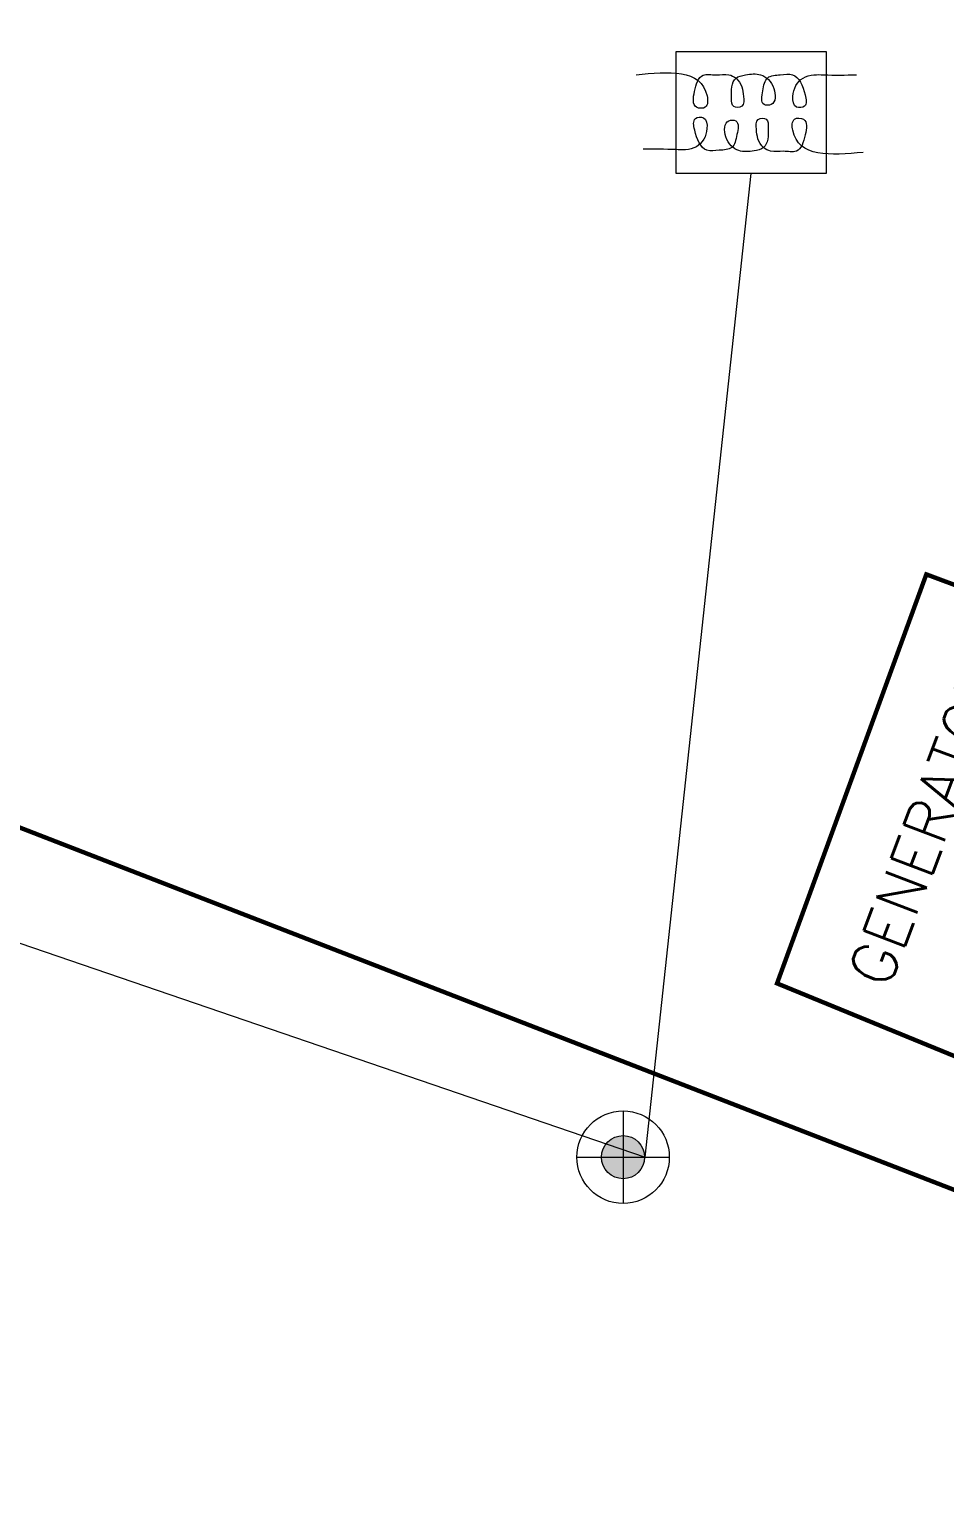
# Model space of a CAD drawing. Header units: inches. Extents: x 350994 to 353538, y 1581369 to 1583842.
# Drawn here: x 351690.19 to 351710.99, y 1583339.12 to 1583372.14 of the extents above; entities that cross this region are included whole.
import ezdxf

# ---------------------------------------------------------------- set-up
doc = ezdxf.new("R2010")
doc.units = ezdxf.units.IN
doc.header["$MEASUREMENT"] = 0
doc.linetypes.add('1', pattern=[0])
doc.linetypes.add('ACAD_ISO03W100', pattern=[30, 12, -18])
for name, color, linetype in [('BOUNDARY', 5, 'Continuous'), ('BULDING', 5, '1'), ('CW', 94, '1'), ('EP TF', 5, 'Continuous')]:
    doc.layers.add(name, color=color, linetype=linetype)
doc.styles.add('ROMANS', font='ROMANS.shx')
doc.styles.get("Standard").update_dxf_attribs({"font": 'arial.ttf'})
doc.linetypes.add('HOT_WATER_SUPPLY', pattern='A,0.5,-0.2,["HW",Standard,S=0.1,R=0,X=-0.1,Y=-0.05],-0.2', length=0.9)

# ---------------------------------------------------------------- blocks, each defined once
blk = doc.blocks.new('EP1')
at = {"layer": 'EP TF', "lineweight": 5}
h = blk.add_hatch(color=252, dxfattribs=at)
edge = h.paths.add_edge_path()
edge.add_arc((351339.771, 1583222.914), 0.49, 0, 360)
at = {"layer": 'EP TF', "color": 252, "lineweight": 5}
for points in [[(351339.771, 1583223.964), (351339.771, 1583221.864)], [(351338.721, 1583222.914), (351340.821, 1583222.914)]]:
    blk.add_lwpolyline(points, dxfattribs=at)
for radius in [1.05, 0.49]:
    blk.add_circle((351339.771, 1583222.914), radius, dxfattribs=at)

msp = doc.modelspace()

# ---------------------------------------------------------------- linework, layer by layer
at = {"layer": 'BOUNDARY', "lineweight": 5, "const_width": 0.1, "elevation": 93.261}
msp.add_lwpolyline([(351712.316, 1583348.376), (351707.178, 1583350.481), (351710.568, 1583359.766), (351715.879, 1583357.785), (351712.316, 1583348.376)], dxfattribs=at)
at = {"layer": 'CW', "linetype": 'ACAD_ISO03W100', "lineweight": 5, "ltscale": 0.1, "const_width": 0.1, "elevation": 92.972}
msp.add_lwpolyline([(351749.109, 1583331.101), (351789.128, 1583411.093), (351812.907, 1583459.527), (351780.156, 1583481.911), (351783.96, 1583500.876), (351739.982, 1583521.816), (351693.639, 1583544.401), (351671.316, 1583477.66), (351670.974, 1583476.53), (351641.025, 1583386.913), (351630.339, 1583354.569), (351629.04, 1583351.003), (351623.7, 1583336.079), (351671.425, 1583318.699), (351678.048, 1583332.36), (351679.182, 1583334.969), (351687.203, 1583355.095), (351749.109, 1583331.101)], dxfattribs=at)
at = {"layer": 'EP TF', "color": 252, "linetype": 'HOT_WATER_SUPPLY', "lineweight": 5, "ltscale": 6}
for points, elevation in [([(351628.346, 1583373.05), (351667.253, 1583359.166), (351704.181, 1583346.536)], 113.044), ([(351704.181, 1583346.536), (351706.589, 1583368.862)], 93.199)]:
    msp.add_lwpolyline(points, dxfattribs=dict(at, elevation=elevation))
at = {"layer": 'EP TF', "color": 252, "lineweight": 5, "ltscale": 2}
msp.add_lwpolyline([(351704.887, 1583371.638), (351708.292, 1583371.638), (351708.292, 1583368.862), (351704.887, 1583368.862)], close=True, dxfattribs=at)
for points in [[(351703.978, 1583371.106), (351705.588, 1583370.627), (351705.549, 1583370.371), (351705.35, 1583370.371), (351705.303, 1583370.726), (351705.5, 1583371.096), (351705.792, 1583371.106), (351706.083, 1583371.106), (351706.246, 1583371.029), (351706.375, 1583370.832), (351706.416, 1583370.616), (351706.375, 1583370.392), (351706.195, 1583370.386), (351706.145, 1583370.572), (351706.246, 1583371.029), (351706.461, 1583371.106), (351706.805, 1583371.106), (351707.105, 1583370.798), (351707.042, 1583370.429), (351706.884, 1583370.432), (351706.854, 1583370.743), (351706.968, 1583371.04), (351707.25, 1583371.106), (351707.53, 1583371.106), (351707.815, 1583370.653), (351707.801, 1583370.395), (351707.623, 1583370.374), (351707.537, 1583370.612), (351707.77, 1583371.033), (351708.015, 1583371.106), (351708.235, 1583371.106), (351708.982, 1583371.106)], [(351709.137, 1583369.343), (351707.535, 1583369.846), (351707.578, 1583370.101), (351707.777, 1583370.098), (351707.818, 1583369.743), (351707.616, 1583369.375), (351707.324, 1583369.37), (351707.033, 1583369.374), (351706.871, 1583369.454), (351706.745, 1583369.653), (351706.708, 1583369.87), (351706.752, 1583370.093), (351706.932, 1583370.096), (351706.979, 1583369.909), (351706.871, 1583369.454), (351706.655, 1583369.38), (351706.311, 1583369.385), (351706.015, 1583369.698), (351706.085, 1583370.065), (351706.242, 1583370.061), (351706.267, 1583369.749), (351706.149, 1583369.454), (351705.866, 1583369.392), (351705.586, 1583369.396), (351705.308, 1583369.853), (351705.326, 1583370.112), (351705.504, 1583370.13), (351705.587, 1583369.89), (351705.347, 1583369.473), (351705.101, 1583369.404), (351704.881, 1583369.407), (351704.134, 1583369.418)]]:
    msp.add_spline(points, degree=3, dxfattribs=at)

# ---------------------------------------------------------------- block references
at = {"layer": 'EP TF', "color": 1, "lineweight": 5}
msp.add_blockref('EP1', (363.91, 123.622, 93.199), dxfattribs=at)

# ---------------------------------------------------------------- texts
at = {"layer": 'BULDING', "color": 0, "lineweight": 9, "style": 'ROMANS'}
msp.add_text('GENERATOR', height=1, rotation=69.2576, dxfattribs=at).set_placement((351709.703, 1583350.325, 93.261))

doc.saveas('drawing.dxf')
